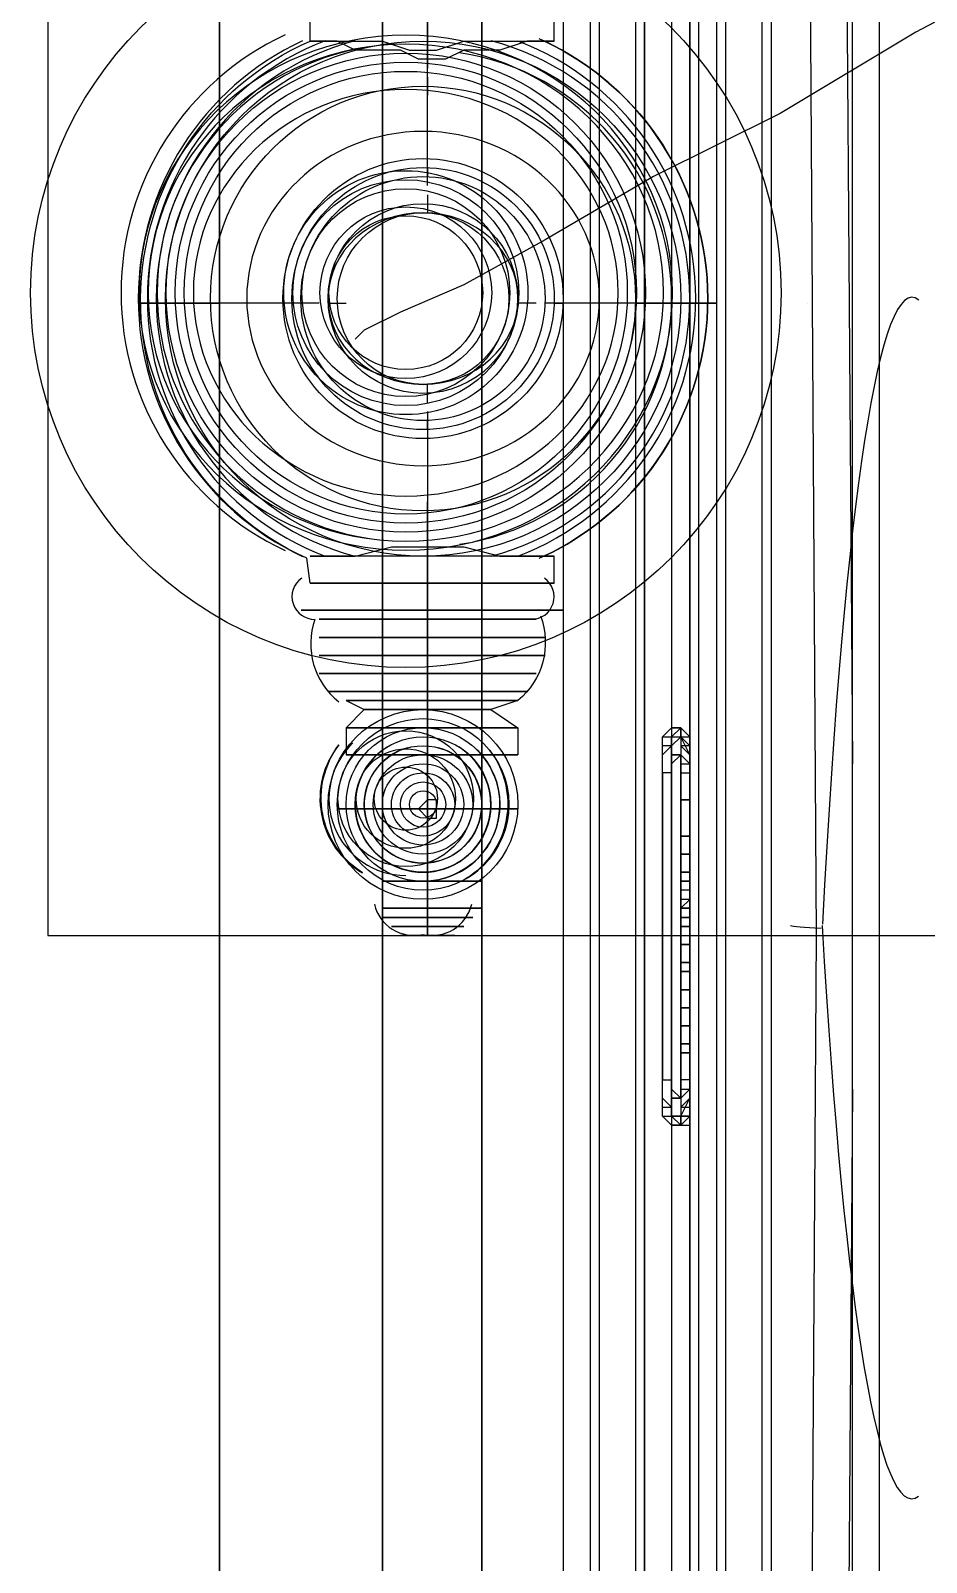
# Model space of a CAD drawing. Header units: millimetres. Extents: x -5841 to 140562, y 1006 to 102310.
# Drawn here: x 97110.8 to 97215.7, y 16276.1 to 16455.5 of the extents above; entities that cross this region are included whole.
import ezdxf

# ---------------------------------------------------------------- set-up
doc = ezdxf.new("R2010")
doc.units = ezdxf.units.MM
doc.header["$LTSCALE"] = 10
for name, color, linetype, true_color in [('PDF18_1-Base-01', 31, 'Continuous', 0xddc16e), ('PDF18_1-Cab_Back-01', 31, 'Continuous', 0xddc16e), ('PDF18_1-Cab_IComp-01', 31, 'Continuous', 0xddc16e)]:
    doc.layers.add(name, color=color, linetype=linetype, true_color=true_color)
doc.layers.add('PDF18_1-EeAa_3D-01', color=7, linetype='Continuous')
doc.layers.add('PDF18_1-Electrical_App-01', color=7, linetype='Continuous')

msp = doc.modelspace()

# ---------------------------------------------------------------- linework, layer by layer
at = {"layer": 'PDF18_1-Base-01', "lineweight": 25}
msp.add_lwpolyline([(97636.72, 16016.18), (97636.72, 16877.65), (97152.01, 16877.65), (97152.01, 16016.18)], close=True, dxfattribs=at)
at = {"layer": 'PDF18_1-Cab_Back-01', "lineweight": 25}
for points in [[(97132.96, 16877.65), (97152.01, 16877.65), (97152.01, 16016.18)], [(97132.96, 16016.18), (97132.96, 16877.65), (97132.96, 16016.18)], [(97152.01, 16016.18), (97152.01, 16877.65), (97132.96, 16877.65), (97152.01, 16877.65), (97132.96, 16877.65), (97152.01, 16877.65), (97152.01, 16016.18)], [(97132.96, 16016.18), (97132.96, 16877.65), (97132.96, 16016.18)], [(97152.01, 16016.18), (97152.01, 16877.65), (97132.96, 16877.65), (97132.96, 16016.18)], [(97132.96, 16016.18), (97132.96, 16877.65), (97132.96, 16016.18)]]:
    msp.add_lwpolyline(points, dxfattribs=at)
at = {"layer": 'PDF18_1-Cab_IComp-01', "lineweight": 25}
for points in [[(97152.01, 16877.65), (97636.72, 16877.65), (97636.72, 16016.18), (97152.01, 16016.18)], [(97152.01, 16016.18), (97636.72, 16016.18), (97636.72, 16877.65), (97152.01, 16877.65), (97152.01, 16016.18), (97636.72, 16016.18)], [(97152.01, 16877.65), (97152.01, 16016.18), (97152.01, 16877.65), (97636.72, 16877.65), (97636.72, 16016.18), (97152.01, 16016.18)], [(97152.01, 16016.18), (97636.72, 16016.18), (97636.72, 16877.65), (97152.01, 16877.65), (97152.01, 16016.18), (97636.72, 16016.18)]]:
    msp.add_lwpolyline(points, close=True, dxfattribs=at)
msp.add_lwpolyline([(97152.01, 16877.65), (97152.01, 16016.18), (97152.01, 16877.65)], dxfattribs=at)
at = {"layer": 'PDF18_1-EeAa_3D-01', "lineweight": 25}
for points in [[(97163.65, 16729.48), (97163.65, 16164.35)], [(97593.33, 16537.93), (97173.18, 16537.93), (97173.18, 16164.35), (97593.33, 16164.35)], [(97185.88, 16178.1), (97188, 16178.1), (97188, 16525.23), (97185.88, 16525.23)], [(97182.7, 16179.16), (97182.7, 16523.11), (97181.65, 16523.11), (97181.65, 16179.16)], [(97196.46, 16183.4), (97196.46, 16518.88), (97189.05, 16518.88), (97188, 16518.88), (97182.7, 16523.11), (97182.7, 16179.16), (97188, 16183.4), (97189.05, 16183.4)], [(97201.75, 16516.76), (97202.81, 16349.55), (97201.75, 16185.51), (97192.23, 16179.16), (97192.23, 16524.17)], [(97189.05, 16183.4), (97189.05, 16518.88), (97188, 16518.88), (97188, 16183.4)], [(97207.05, 16191.86), (97207.05, 16510.41), (97197.52, 16517.82), (97197.52, 16184.45)], [(97129.79, 16423.63), (97131.91, 16423.63), (97132.96, 16423.63), (97131.91, 16423.63), (97125.56, 16423.63), (97123.44, 16423.63), (97125.56, 16423.63)], [(97157.3, 16386.59), (97157.3, 16388.71), (97157.3, 16390.82), (97157.3, 16394), (97157.3, 16396.12), (97157.3, 16397.17), (97157.3, 16399.29), (97157.3, 16400.35), (97157.3, 16398.23), (97157.3, 16395.06), (97157.3, 16390.82), (97157.3, 16388.71)], [(97172.12, 16390.82), (97170, 16390.82), (97164.71, 16390.82), (97157.3, 16390.82), (97149.9, 16390.82), (97145.66, 16390.82), (97143.55, 16390.82), (97145.66, 16390.82), (97149.9, 16390.82), (97157.3, 16390.82), (97164.71, 16390.82), (97170, 16390.82)], [(97142.49, 16387.65), (97144.6, 16387.65), (97149.9, 16387.65), (97157.3, 16387.65), (97164.71, 16387.65), (97171.06, 16387.65), (97173.18, 16387.65), (97171.06, 16387.65), (97164.71, 16387.65), (97157.3, 16387.65), (97149.9, 16387.65), (97144.6, 16387.65)], [(97170, 16386.59), (97168.95, 16386.59), (97163.65, 16386.59), (97157.3, 16386.59), (97150.95, 16386.59), (97146.72, 16386.59), (97144.6, 16386.59), (97146.72, 16386.59), (97150.95, 16386.59), (97157.3, 16386.59), (97163.65, 16386.59), (97168.95, 16386.59)], [(97144.6, 16386.59), (97146.72, 16386.59), (97150.95, 16386.59), (97157.3, 16386.59), (97163.65, 16386.59), (97168.95, 16386.59), (97170, 16386.59), (97168.95, 16386.59), (97163.65, 16386.59), (97157.3, 16386.59), (97150.95, 16386.59), (97146.72, 16386.59)], [(97157.3, 16377.07), (97157.3, 16381.3), (97157.3, 16386.59), (97157.3, 16381.3)], [(97144.6, 16384.47), (97145.66, 16384.47), (97150.95, 16384.47), (97157.3, 16384.47), (97164.71, 16384.47), (97168.95, 16384.47), (97171.06, 16384.47), (97168.95, 16384.47), (97164.71, 16384.47), (97157.3, 16384.47), (97150.95, 16384.47), (97145.66, 16384.47)], [(97144.6, 16382.36), (97145.66, 16382.36), (97150.95, 16382.36), (97157.3, 16382.36), (97164.71, 16382.36), (97168.95, 16382.36), (97171.06, 16382.36), (97168.95, 16382.36), (97164.71, 16382.36), (97157.3, 16382.36), (97150.95, 16382.36), (97145.66, 16382.36)], [(97144.6, 16380.24), (97146.72, 16380.24), (97150.95, 16380.24), (97157.3, 16380.24), (97163.65, 16380.24), (97168.95, 16380.24), (97170, 16380.24), (97168.95, 16380.24), (97163.65, 16380.24), (97157.3, 16380.24), (97150.95, 16380.24), (97146.72, 16380.24)], [(97145.66, 16378.12), (97147.78, 16378.12), (97152.01, 16378.12), (97157.3, 16378.12), (97163.65, 16378.12), (97167.89, 16378.12), (97168.95, 16378.12), (97167.89, 16378.12), (97163.65, 16378.12), (97157.3, 16378.12), (97152.01, 16378.12), (97147.78, 16378.12)], [(97167.89, 16377.07), (97166.83, 16377.07), (97162.6, 16377.07), (97157.3, 16377.07), (97152.01, 16377.07), (97148.84, 16377.07), (97147.78, 16377.07), (97148.84, 16377.07), (97152.01, 16377.07), (97157.3, 16377.07), (97162.6, 16377.07), (97166.83, 16377.07)], [(97164.71, 16376.01), (97162.6, 16376.01), (97157.3, 16376.01), (97152.01, 16376.01), (97149.9, 16376.01), (97152.01, 16376.01), (97157.3, 16376.01), (97162.6, 16376.01)], [(97157.3, 16376.01), (97157.3, 16377.07)], [(97157.3, 16373.89), (97157.3, 16376.01)], [(97167.89, 16373.89), (97165.77, 16373.89), (97162.6, 16373.89), (97157.3, 16373.89), (97153.07, 16373.89), (97148.84, 16373.89), (97147.78, 16373.89), (97148.84, 16373.89), (97153.07, 16373.89), (97157.3, 16373.89), (97162.6, 16373.89), (97165.77, 16373.89)], [(97157.3, 16374.95), (97157.3, 16371.77), (97157.3, 16373.89), (97157.3, 16372.83), (97157.3, 16370.72), (97157.3, 16364.37), (97162.6, 16364.37), (97166.83, 16364.37), (97167.89, 16364.37), (97166.83, 16364.37), (97163.65, 16364.37), (97166.83, 16364.37), (97165.77, 16364.37), (97164.71, 16364.37), (97161.54, 16364.37), (97157.3, 16364.37), (97157.3, 16368.6), (97157.3, 16371.77), (97157.3, 16372.83)], [(97157.3, 16370.72), (97157.3, 16373.89)], [(97185.88, 16368.6), (97184.82, 16368.6), (97184.82, 16370.72), (97184.82, 16372.83), (97185.88, 16373.89), (97186.94, 16373.89), (97185.88, 16373.89), (97185.88, 16372.83), (97185.88, 16370.72), (97185.88, 16368.6), (97185.88, 16370.72), (97185.88, 16371.77), (97186.94, 16372.83), (97188, 16371.77), (97188, 16370.72), (97188, 16368.6), (97188, 16332.62), (97188, 16330.5), (97188, 16328.38), (97186.94, 16328.38), (97185.88, 16328.38), (97185.88, 16330.5), (97185.88, 16332.62)], [(97188, 16368.6), (97188, 16370.72), (97188, 16372.83), (97186.94, 16373.89), (97185.88, 16372.83), (97185.88, 16370.72), (97185.88, 16368.6), (97185.88, 16332.62), (97185.88, 16330.5), (97185.88, 16328.38), (97186.94, 16327.33), (97188, 16328.38), (97188, 16330.5), (97188, 16332.62)], [(97185.88, 16332.62), (97185.88, 16330.5), (97185.88, 16328.38), (97185.88, 16327.33), (97184.82, 16328.38), (97184.82, 16330.5), (97184.82, 16332.62), (97185.88, 16332.62), (97185.88, 16368.6), (97185.88, 16370.72), (97185.88, 16371.77), (97185.88, 16372.83), (97186.94, 16372.83), (97186.94, 16371.77), (97186.94, 16370.72), (97186.94, 16368.6), (97186.94, 16332.62), (97186.94, 16330.5), (97186.94, 16329.44), (97186.94, 16328.38), (97185.88, 16328.38), (97185.88, 16329.44), (97184.82, 16330.5), (97184.82, 16332.62), (97184.82, 16368.6), (97184.82, 16370.72), (97185.88, 16371.77), (97185.88, 16372.83), (97186.94, 16372.83), (97186.94, 16371.77), (97186.94, 16370.72), (97186.94, 16368.6), (97186.94, 16332.62), (97186.94, 16330.5), (97186.94, 16329.44), (97186.94, 16328.38), (97185.88, 16328.38), (97185.88, 16329.44), (97185.88, 16330.5)], [(97167.89, 16370.72), (97165.77, 16370.72), (97162.6, 16370.72), (97157.3, 16370.72), (97153.07, 16370.72), (97148.84, 16370.72), (97147.78, 16370.72), (97148.84, 16370.72), (97153.07, 16370.72), (97157.3, 16370.72), (97162.6, 16370.72), (97165.77, 16370.72)], [(97157.3, 16370.72), (97163.65, 16370.72), (97164.71, 16370.72), (97165.77, 16370.72), (97164.71, 16370.72), (97163.65, 16370.72), (97162.6, 16370.72), (97161.54, 16370.72), (97160.48, 16370.72), (97159.42, 16370.72), (97158.36, 16370.72), (97157.3, 16370.72), (97156.25, 16370.72), (97155.19, 16370.72), (97154.13, 16370.72), (97153.07, 16370.72), (97152.01, 16370.72), (97150.95, 16370.72), (97149.9, 16370.72), (97148.84, 16370.72), (97149.9, 16370.72), (97150.95, 16370.72)], [(97185.88, 16370.72), (97185.88, 16369.66), (97185.88, 16368.6), (97185.88, 16369.66), (97185.88, 16370.72), (97186.94, 16370.72)], [(97188, 16368.6), (97188, 16369.66), (97186.94, 16370.72), (97185.88, 16369.66), (97185.88, 16368.6), (97185.88, 16332.62), (97185.88, 16331.56), (97186.94, 16330.5), (97188, 16331.56), (97188, 16332.62)], [(97186.94, 16368.6), (97186.94, 16369.66), (97186.94, 16370.72), (97186.94, 16369.66)], [(97185.88, 16332.62), (97185.88, 16368.6), (97184.82, 16368.6), (97184.82, 16332.62)], [(97157.3, 16365.42), (97156.25, 16364.37), (97157.3, 16363.31), (97158.36, 16363.31), (97158.36, 16364.37), (97158.36, 16365.42)], [(97186.94, 16361.19), (97186.94, 16365.42), (97188, 16365.42), (97188, 16361.19)], [(97186.94, 16363.31), (97186.94, 16364.37), (97186.94, 16363.31), (97186.94, 16364.37), (97186.94, 16365.42), (97186.94, 16361.19), (97186.94, 16365.42), (97186.94, 16364.37), (97186.94, 16363.31), (97186.94, 16364.37)], [(97146.72, 16364.37), (97147.78, 16364.37), (97149.9, 16364.37)], [(97148.84, 16364.37), (97150.95, 16364.37), (97148.84, 16364.37), (97147.78, 16364.37), (97149.9, 16364.37), (97153.07, 16364.37), (97157.3, 16364.37), (97157.3, 16360.13), (97157.3, 16356.96), (97157.3, 16355.9), (97157.3, 16359.07), (97157.3, 16364.37), (97152.01, 16364.37), (97147.78, 16364.37), (97146.72, 16364.37)], [(97167.89, 16364.37), (97165.77, 16364.37)], [(97188, 16359.07), (97186.94, 16359.07), (97186.94, 16358.02), (97186.94, 16359.07), (97188, 16359.07), (97186.94, 16359.07), (97186.94, 16361.19), (97188, 16361.19)], [(97186.94, 16361.19), (97186.94, 16359.07), (97186.94, 16360.13), (97186.94, 16361.19), (97186.94, 16359.07), (97186.94, 16358.02), (97186.94, 16359.07), (97186.94, 16356.96), (97186.94, 16359.07), (97186.94, 16358.02), (97186.94, 16359.07), (97186.94, 16361.19), (97186.94, 16360.13), (97186.94, 16359.07)], [(97157.3, 16353.78), (97157.3, 16356.96), (97157.3, 16354.84), (97157.3, 16355.9), (97157.3, 16358.02), (97157.3, 16355.9), (97157.3, 16354.84)], [(97157.3, 16355.9), (97156.25, 16355.9), (97155.19, 16355.9), (97154.13, 16355.9), (97153.07, 16355.9), (97152.01, 16355.9), (97153.07, 16355.9), (97154.13, 16355.9), (97155.19, 16355.9), (97156.25, 16355.9), (97157.3, 16355.9), (97158.36, 16355.9), (97159.42, 16355.9), (97160.48, 16355.9), (97161.54, 16355.9), (97162.6, 16355.9), (97163.65, 16355.9), (97162.6, 16355.9), (97161.54, 16355.9), (97160.48, 16355.9), (97159.42, 16355.9), (97158.36, 16355.9)], [(97163.65, 16355.9), (97161.54, 16355.9), (97157.3, 16355.9), (97153.07, 16355.9), (97152.01, 16355.9), (97153.07, 16355.9), (97157.3, 16355.9), (97161.54, 16355.9)], [(97157.3, 16349.55), (97157.3, 16352.73), (97157.3, 16355.9), (97157.3, 16352.73)], [(97186.94, 16354.84), (97186.94, 16353.78), (97186.94, 16352.73), (97186.94, 16351.67), (97186.94, 16352.73), (97186.94, 16353.78)], [(97163.65, 16352.73), (97161.54, 16352.73), (97157.3, 16352.73), (97153.07, 16352.73), (97152.01, 16352.73), (97153.07, 16352.73), (97157.3, 16352.73), (97161.54, 16352.73)], [(97152.01, 16351.67), (97154.13, 16351.67), (97157.3, 16351.67), (97161.54, 16351.67), (97162.6, 16351.67), (97161.54, 16351.67), (97157.3, 16351.67), (97154.13, 16351.67)], [(97153.07, 16350.61), (97154.13, 16350.61), (97157.3, 16350.61), (97160.48, 16350.61), (97161.54, 16350.61), (97160.48, 16350.61), (97157.3, 16350.61), (97154.13, 16350.61)], [(97186.94, 16348.49), (97186.94, 16349.55), (97186.94, 16348.49), (97188, 16348.49), (97186.94, 16348.49), (97186.94, 16350.61), (97188, 16350.61), (97188, 16348.49), (97186.94, 16348.49), (97186.94, 16347.43)], [(97154.13, 16349.55), (97155.19, 16349.55), (97157.3, 16349.55), (97159.42, 16349.55), (97160.48, 16349.55), (97159.42, 16349.55), (97157.3, 16349.55), (97155.19, 16349.55)], [(97156.25, 16349.55), (97157.3, 16349.55), (97158.36, 16349.55), (97159.42, 16349.55), (97158.36, 16349.55), (97157.3, 16349.55)], [(97186.94, 16347.43), (97186.94, 16348.49), (97186.94, 16347.43), (97186.94, 16348.49)], [(97188, 16343.2), (97186.94, 16343.2), (97186.94, 16342.14), (97186.94, 16343.2), (97186.94, 16345.32), (97188, 16345.32)], [(97186.94, 16344.26), (97186.94, 16345.32), (97186.94, 16344.26), (97186.94, 16343.2), (97186.94, 16341.08), (97186.94, 16343.2), (97186.94, 16344.26), (97186.94, 16345.32)], [(97186.94, 16337.91), (97186.94, 16338.97), (97186.94, 16337.91), (97186.94, 16338.97), (97186.94, 16340.03), (97186.94, 16338.97), (97186.94, 16337.91), (97186.94, 16338.97)], [(97185.88, 16332.62), (97185.88, 16331.56), (97185.88, 16330.5), (97185.88, 16331.56)], [(97188, 16332.62), (97186.94, 16332.62), (97186.94, 16330.5), (97186.94, 16328.38), (97186.94, 16327.33), (97186.94, 16328.38), (97188, 16330.5)], [(97186.94, 16330.5), (97186.94, 16331.56), (97186.94, 16332.62), (97186.94, 16331.56)]]:
    msp.add_lwpolyline(points, close=True, dxfattribs=at)
for points in [[(97580.63, 16534.75), (97185.88, 16534.75), (97184.82, 16534.75), (97183.76, 16534.75), (97182.7, 16534.75), (97181.65, 16535.81), (97179.53, 16535.81), (97177.41, 16536.87), (97175.3, 16537.93), (97173.18, 16537.93), (97174.24, 16535.81), (97175.3, 16534.75), (97175.3, 16532.64), (97176.35, 16531.58), (97177.41, 16530.52), (97177.41, 16529.46), (97177.41, 16528.4), (97177.41, 16174.93)], [(97176.35, 16531.58), (97176.35, 16171.75)], [(97177.41, 16528.4), (97181.65, 16525.23), (97181.65, 16178.1), (97177.41, 16174.93)], [(97182.7, 16525.23), (97182.7, 16178.1)], [(97197.52, 16179.16), (97191.17, 16178.1), (97191.17, 16524.17), (97197.52, 16524.17)], [(97188, 16518.88), (97188, 16183.4)], [(97197.52, 16518.88), (97197.52, 16184.45)], [(97205.99, 16514.65), (97207.05, 16369.66)], [(97210.22, 16191.86), (97210.22, 16510.41)], [(97232.44, 16464.91), (97214.45, 16455.38), (97198.58, 16445.86), (97183.76, 16438.45), (97171.06, 16431.04), (97161.54, 16425.75), (97154.13, 16422.57), (97149.9, 16420.46), (97148.84, 16419.4)], [(97157.3, 16450.09), (97157.3, 16447.97), (97157.3, 16449.03), (97157.3, 16451.15), (97157.3, 16452.21), (97157.3, 16457.5), (97157.3, 16453.26), (97157.3, 16451.15)], [(97172.12, 16454.32), (97172.12, 16457.5)], [(97146.72, 16454.32), (97143.55, 16454.32), (97144.6, 16454.32), (97147.78, 16454.32)], [(97143.55, 16454.32), (97143.55, 16454.32)], [(97143.55, 16454.32), (97143.55, 16454.32)], [(97143.55, 16454.32), (97143.55, 16454.32)], [(97143.55, 16454.32), (97143.55, 16454.32)], [(97146.72, 16454.32), (97146.72, 16454.32)], [(97147.78, 16454.32), (97147.78, 16454.32)], [(97157.3, 16437.39), (97157.3, 16438.45), (97157.3, 16439.51), (97157.3, 16438.45), (97157.3, 16442.68), (97157.3, 16449.03), (97157.3, 16452.21), (97157.3, 16454.32)], [(97167.89, 16454.32), (97167.89, 16454.32)], [(97168.95, 16454.32), (97168.95, 16454.32)], [(97172.12, 16454.32), (97172.12, 16454.32)], [(97172.12, 16454.32), (97172.12, 16454.32)], [(97172.12, 16454.32), (97172.12, 16454.32)], [(97172.12, 16454.32), (97172.12, 16454.32)], [(97157.3, 16450.09), (97157.3, 16450.09)], [(97157.3, 16447.97), (97157.3, 16447.97)], [(97128.73, 16441.62), (97128.73, 16441.62)], [(97185.88, 16441.62), (97185.88, 16441.62)], [(97157.3, 16437.39), (97157.3, 16437.39)], [(97157.3, 16437.39), (97157.3, 16437.39)], [(97157.3, 16436.33), (97157.3, 16434.21)], [(97153.07, 16432.1), (97153.07, 16432.1)], [(97165.77, 16428.92), (97165.77, 16428.92)], [(97165.77, 16428.92), (97165.77, 16428.92)], [(97112.86, 16423.63), (97112.86, 16423.63)], [(97123.44, 16423.63), (97123.44, 16423.63)], [(97130.85, 16423.63), (97129.79, 16423.63), (97127.67, 16423.63), (97126.61, 16423.63)], [(97131.91, 16423.63), (97131.91, 16423.63)], [(97144.6, 16423.63), (97143.55, 16423.63), (97142.49, 16423.63), (97139.31, 16423.63), (97131.91, 16423.63)], [(97131.91, 16423.63), (97131.91, 16423.63)], [(97132.96, 16423.63), (97132.96, 16423.63)], [(97143.55, 16423.63), (97143.55, 16423.63)], [(97145.66, 16423.63), (97147.78, 16423.63)], [(97170, 16423.63), (97167.89, 16423.63)], [(97184.82, 16423.63), (97190.11, 16423.63), (97191.17, 16423.63), (97189.05, 16423.63), (97182.7, 16423.63), (97176.35, 16423.63), (97172.12, 16423.63), (97173.18, 16423.63), (97172.12, 16423.63), (97171.06, 16423.63)], [(97171.06, 16423.63), (97171.06, 16423.63)], [(97171.06, 16423.63), (97171.06, 16423.63)], [(97183.76, 16423.63), (97181.65, 16423.63), (97182.7, 16423.63), (97184.82, 16423.63), (97185.88, 16423.63), (97188, 16423.63)], [(97181.65, 16423.63), (97181.65, 16423.63)], [(97183.76, 16423.63), (97183.76, 16423.63)], [(97191.17, 16423.63), (97191.17, 16423.63)], [(97201.75, 16423.63), (97201.75, 16423.63)], [(97148.84, 16419.4), (97148.84, 16419.4)], [(97148.84, 16419.4), (97148.84, 16419.4)], [(97161.54, 16416.22), (97161.54, 16416.22)], [(97157.3, 16411.99), (97157.3, 16414.11)], [(97157.3, 16414.11), (97157.3, 16414.11)], [(97157.3, 16411.99), (97157.3, 16411.99)], [(97157.3, 16410.93), (97157.3, 16408.82), (97157.3, 16409.87), (97157.3, 16408.82), (97157.3, 16405.64), (97157.3, 16398.23)], [(97157.3, 16410.93), (97157.3, 16410.93)], [(97157.3, 16410.93), (97157.3, 16410.93)], [(97157.3, 16410.93), (97157.3, 16410.93)], [(97157.3, 16410.93), (97157.3, 16410.93)], [(97157.3, 16409.87), (97157.3, 16409.87)], [(97128.73, 16405.64), (97128.73, 16405.64)], [(97185.88, 16405.64), (97185.88, 16405.64)], [(97157.3, 16400.35), (97157.3, 16400.35)], [(97157.3, 16400.35), (97157.3, 16400.35)], [(97157.3, 16400.35), (97157.3, 16400.35)], [(97157.3, 16400.35), (97157.3, 16400.35)], [(97157.3, 16398.23), (97157.3, 16398.23)], [(97157.3, 16398.23), (97157.3, 16398.23)], [(97157.3, 16398.23), (97157.3, 16398.23)], [(97157.3, 16397.17), (97157.3, 16397.17)], [(97157.3, 16394), (97157.3, 16397.17)], [(97157.3, 16397.17), (97157.3, 16397.17)], [(97157.3, 16396.12), (97157.3, 16396.12)], [(97157.3, 16396.12), (97157.3, 16396.12)], [(97168.95, 16394), (97172.12, 16394), (97171.06, 16394), (97167.89, 16394), (97163.65, 16394), (97160.48, 16394), (97158.36, 16394), (97157.3, 16394), (97156.25, 16394), (97153.07, 16394), (97148.84, 16394), (97147.78, 16394), (97143.55, 16394), (97146.72, 16394)], [(97143.55, 16394), (97143.55, 16394)], [(97143.55, 16394), (97143.55, 16394)], [(97143.55, 16394), (97143.55, 16394)], [(97146.72, 16394), (97146.72, 16394)], [(97147.78, 16394), (97147.78, 16394)], [(97157.3, 16394), (97157.3, 16394)], [(97167.89, 16394), (97167.89, 16394)], [(97168.95, 16394), (97168.95, 16394)], [(97172.12, 16394), (97172.12, 16394)], [(97172.12, 16394), (97172.12, 16394)], [(97172.12, 16390.82), (97172.12, 16394)], [(97172.12, 16394), (97172.12, 16394)], [(97172.12, 16394), (97172.12, 16394)], [(97157.3, 16390.82), (97157.3, 16390.82)], [(97157.3, 16386.59), (97157.3, 16386.59)], [(97157.3, 16380.24), (97157.3, 16380.24)], [(97157.3, 16380.24), (97157.3, 16380.24)], [(97147.78, 16377.07), (97149.9, 16376.01), (97147.78, 16373.89), (97147.78, 16370.72)], [(97157.3, 16377.07), (97157.3, 16377.07)], [(97157.3, 16376.01), (97157.3, 16376.01)], [(97157.3, 16373.89), (97157.3, 16373.89)], [(97185.88, 16373.89), (97185.88, 16373.89)], [(97186.94, 16372.83), (97186.94, 16371.77), (97188, 16370.72), (97188, 16368.6), (97188, 16332.62), (97188, 16368.6), (97188, 16370.72), (97188, 16372.83), (97186.94, 16373.89), (97185.88, 16373.89), (97185.88, 16372.83), (97185.88, 16370.72), (97185.88, 16368.6), (97185.88, 16332.62), (97185.88, 16330.5), (97185.88, 16329.44), (97185.88, 16328.38)], [(97186.94, 16368.6), (97186.94, 16332.62), (97186.94, 16368.6), (97188, 16368.6), (97188, 16370.72), (97186.94, 16372.83), (97186.94, 16373.89), (97186.94, 16372.83), (97186.94, 16370.72), (97186.94, 16368.6), (97186.94, 16369.66), (97186.94, 16370.72), (97185.88, 16370.72), (97185.88, 16369.66), (97185.88, 16368.6), (97185.88, 16332.62), (97185.88, 16368.6), (97185.88, 16370.72), (97185.88, 16371.77), (97185.88, 16372.83), (97186.94, 16372.83), (97188, 16372.83), (97188, 16371.77), (97186.94, 16371.77)], [(97185.88, 16373.89), (97185.88, 16373.89)], [(97185.88, 16373.89), (97185.88, 16373.89)], [(97186.94, 16373.89), (97186.94, 16373.89)], [(97186.94, 16373.89), (97186.94, 16373.89)], [(97186.94, 16373.89), (97186.94, 16373.89)], [(97186.94, 16373.89), (97186.94, 16373.89)], [(97186.94, 16373.89), (97186.94, 16373.89)], [(97184.82, 16372.83), (97185.88, 16372.83), (97185.88, 16371.77), (97184.82, 16371.77)], [(97185.88, 16372.83), (97185.88, 16372.83)], [(97185.88, 16372.83), (97185.88, 16372.83)], [(97185.88, 16372.83), (97185.88, 16372.83)], [(97186.94, 16372.83), (97186.94, 16372.83)], [(97186.94, 16372.83), (97186.94, 16372.83)], [(97186.94, 16372.83), (97186.94, 16372.83)], [(97186.94, 16372.83), (97186.94, 16372.83)], [(97186.94, 16372.83), (97186.94, 16372.83)], [(97150.95, 16370.72), (97150.95, 16370.72)], [(97157.3, 16370.72), (97157.3, 16370.72)], [(97157.3, 16370.72), (97157.3, 16370.72)], [(97163.65, 16370.72), (97163.65, 16370.72)], [(97185.88, 16371.77), (97185.88, 16371.77)], [(97185.88, 16370.72), (97185.88, 16370.72)], [(97185.88, 16370.72), (97185.88, 16370.72)], [(97185.88, 16370.72), (97185.88, 16370.72)], [(97186.94, 16371.77), (97186.94, 16371.77)], [(97186.94, 16370.72), (97186.94, 16370.72)], [(97186.94, 16370.72), (97186.94, 16370.72)], [(97186.94, 16370.72), (97186.94, 16370.72)], [(97186.94, 16370.72), (97186.94, 16370.72)], [(97186.94, 16370.72), (97186.94, 16370.72)], [(97184.82, 16368.6), (97184.82, 16368.6)], [(97184.82, 16368.6), (97184.82, 16368.6)], [(97185.88, 16369.66), (97185.88, 16369.66)], [(97185.88, 16368.6), (97185.88, 16368.6)], [(97185.88, 16368.6), (97185.88, 16368.6)], [(97185.88, 16368.6), (97185.88, 16368.6)], [(97185.88, 16332.62), (97185.88, 16368.6), (97185.88, 16332.62)], [(97186.94, 16332.62), (97186.94, 16331.56), (97186.94, 16330.5), (97185.88, 16330.5), (97185.88, 16331.56), (97185.88, 16332.62), (97185.88, 16329.44), (97185.88, 16327.33), (97186.94, 16327.33), (97188, 16327.33), (97188, 16329.44), (97188, 16332.62), (97188, 16368.6)], [(97185.88, 16368.6), (97185.88, 16368.6)], [(97185.88, 16368.6), (97185.88, 16368.6)], [(97185.88, 16368.6), (97185.88, 16368.6)], [(97185.88, 16368.6), (97185.88, 16368.6)], [(97185.88, 16368.6), (97185.88, 16368.6)], [(97186.94, 16369.66), (97188, 16369.66)], [(97186.94, 16369.66), (97186.94, 16369.66)], [(97186.94, 16368.6), (97186.94, 16368.6)], [(97186.94, 16368.6), (97186.94, 16368.6)], [(97186.94, 16332.62), (97186.94, 16368.6), (97186.94, 16332.62)], [(97186.94, 16368.6), (97186.94, 16368.6)], [(97186.94, 16368.6), (97186.94, 16368.6)], [(97186.94, 16368.6), (97186.94, 16368.6)], [(97186.94, 16368.6), (97186.94, 16368.6)], [(97186.94, 16368.6), (97186.94, 16368.6)], [(97188, 16368.6), (97188, 16368.6)], [(97188, 16368.6), (97188, 16368.6)], [(97188, 16368.6), (97188, 16368.6)], [(97188, 16368.6), (97188, 16368.6)], [(97186.94, 16355.9), (97186.94, 16365.42), (97186.94, 16355.9)], [(97188, 16365.42), (97186.94, 16365.42), (97186.94, 16364.37), (97186.94, 16365.42)], [(97188, 16365.42), (97186.94, 16365.42), (97188, 16365.42)], [(97186.94, 16365.42), (97186.94, 16365.42)], [(97186.94, 16365.42), (97186.94, 16365.42)], [(97186.94, 16365.42), (97186.94, 16365.42)], [(97186.94, 16365.42), (97186.94, 16365.42)], [(97188, 16355.9), (97188, 16365.42), (97188, 16355.9)], [(97188, 16365.42), (97188, 16365.42)], [(97188, 16365.42), (97188, 16365.42)], [(97157.3, 16364.37), (97157.3, 16364.37)], [(97157.3, 16364.37), (97157.3, 16364.37)], [(97157.3, 16364.37), (97157.3, 16364.37)], [(97157.3, 16364.37), (97157.3, 16364.37)], [(97186.94, 16364.37), (97186.94, 16363.31), (97186.94, 16364.37)], [(97186.94, 16364.37), (97186.94, 16364.37)], [(97186.94, 16364.37), (97186.94, 16364.37)], [(97186.94, 16364.37), (97186.94, 16364.37)], [(97186.94, 16364.37), (97186.94, 16364.37)], [(97186.94, 16364.37), (97186.94, 16364.37)], [(97186.94, 16363.31), (97186.94, 16363.31)], [(97186.94, 16363.31), (97186.94, 16363.31)], [(97186.94, 16363.31), (97186.94, 16363.31)], [(97186.94, 16363.31), (97186.94, 16363.31)], [(97186.94, 16361.19), (97186.94, 16362.25), (97186.94, 16361.19)], [(97186.94, 16362.25), (97186.94, 16361.19), (97186.94, 16362.25)], [(97186.94, 16362.25), (97186.94, 16362.25)], [(97186.94, 16362.25), (97186.94, 16362.25)], [(97188, 16361.19), (97186.94, 16361.19), (97188, 16361.19)], [(97186.94, 16361.19), (97186.94, 16361.19)], [(97186.94, 16361.19), (97186.94, 16361.19)], [(97186.94, 16361.19), (97186.94, 16361.19)], [(97186.94, 16361.19), (97186.94, 16361.19)], [(97186.94, 16361.19), (97186.94, 16361.19)], [(97186.94, 16361.19), (97186.94, 16361.19)], [(97186.94, 16361.19), (97186.94, 16361.19)], [(97186.94, 16361.19), (97186.94, 16361.19)], [(97186.94, 16361.19), (97186.94, 16361.19)], [(97186.94, 16361.19), (97186.94, 16361.19)], [(97186.94, 16361.19), (97186.94, 16361.19)], [(97188, 16361.19), (97188, 16361.19)], [(97188, 16361.19), (97188, 16361.19)], [(97157.3, 16360.13), (97157.3, 16360.13)], [(97186.94, 16360.13), (97186.94, 16360.13)], [(97186.94, 16360.13), (97186.94, 16360.13)], [(97157.3, 16358.02), (97157.3, 16358.02)], [(97186.94, 16356.96), (97188, 16356.96), (97186.94, 16356.96), (97186.94, 16359.07), (97188, 16359.07), (97188, 16356.96)], [(97186.94, 16358.02), (97186.94, 16359.07), (97186.94, 16358.02)], [(97186.94, 16359.07), (97186.94, 16359.07)], [(97186.94, 16359.07), (97186.94, 16359.07)], [(97186.94, 16359.07), (97186.94, 16359.07)], [(97186.94, 16359.07), (97186.94, 16359.07)], [(97186.94, 16359.07), (97186.94, 16359.07)], [(97186.94, 16359.07), (97186.94, 16359.07)], [(97186.94, 16359.07), (97186.94, 16359.07)], [(97186.94, 16359.07), (97186.94, 16359.07)], [(97186.94, 16359.07), (97186.94, 16359.07)], [(97186.94, 16358.02), (97186.94, 16358.02)], [(97186.94, 16358.02), (97186.94, 16358.02)], [(97186.94, 16358.02), (97186.94, 16358.02)], [(97188, 16359.07), (97188, 16359.07)], [(97188, 16359.07), (97188, 16359.07)], [(97152.01, 16355.9), (97152.01, 16352.73)], [(97157.3, 16356.96), (97157.3, 16356.96)], [(97157.3, 16356.96), (97157.3, 16356.96)], [(97157.3, 16355.9), (97157.3, 16355.9)], [(97157.3, 16355.9), (97157.3, 16355.9)], [(97163.65, 16355.9), (97163.65, 16352.73)], [(97186.94, 16356.96), (97186.94, 16356.96)], [(97186.94, 16356.96), (97186.94, 16356.96)], [(97186.94, 16356.96), (97186.94, 16356.96)], [(97186.94, 16356.96), (97186.94, 16356.96)], [(97186.94, 16355.9), (97188, 16355.9), (97186.94, 16355.9)], [(97188, 16355.9), (97186.94, 16355.9), (97188, 16355.9)], [(97186.94, 16355.9), (97186.94, 16355.9)], [(97186.94, 16355.9), (97186.94, 16346.38), (97186.94, 16355.9)], [(97186.94, 16355.9), (97186.94, 16355.9)], [(97186.94, 16355.9), (97186.94, 16355.9)], [(97186.94, 16355.9), (97186.94, 16355.9)], [(97188, 16356.96), (97188, 16356.96)], [(97188, 16355.9), (97188, 16355.9)], [(97188, 16355.9), (97188, 16346.38), (97188, 16355.9)], [(97188, 16355.9), (97188, 16355.9)], [(97188, 16355.9), (97188, 16355.9)], [(97188, 16355.9), (97188, 16355.9)], [(97188, 16353.78), (97188, 16354.84), (97186.94, 16354.84), (97186.94, 16353.78)], [(97188, 16354.84), (97186.94, 16354.84)], [(97186.94, 16354.84), (97186.94, 16354.84)], [(97188, 16354.84), (97188, 16354.84)], [(97157.3, 16353.78), (97157.3, 16353.78)], [(97157.3, 16353.78), (97157.3, 16353.78)], [(97157.3, 16352.73), (97157.3, 16352.73)], [(97188, 16352.73), (97186.94, 16352.73), (97188, 16353.78), (97186.94, 16353.78), (97186.94, 16352.73)], [(97186.94, 16353.78), (97186.94, 16353.78)], [(97186.94, 16353.78), (97186.94, 16353.78)], [(97186.94, 16353.78), (97186.94, 16353.78)], [(97186.94, 16351.67), (97186.94, 16352.73), (97188, 16352.73), (97188, 16351.67)], [(97186.94, 16352.73), (97186.94, 16352.73)], [(97186.94, 16352.73), (97186.94, 16352.73)], [(97186.94, 16352.73), (97186.94, 16352.73)], [(97188, 16353.78), (97188, 16353.78)], [(97188, 16352.73), (97188, 16352.73)], [(97188, 16351.67), (97186.94, 16351.67), (97188, 16351.67)], [(97186.94, 16351.67), (97186.94, 16351.67)], [(97186.94, 16351.67), (97186.94, 16351.67)], [(97186.94, 16351.67), (97186.94, 16351.67)], [(97186.94, 16351.67), (97186.94, 16351.67)], [(97186.94, 16351.67), (97186.94, 16351.67)], [(97188, 16350.61), (97186.94, 16350.61), (97186.94, 16349.55), (97186.94, 16350.61), (97186.94, 16347.43), (97186.94, 16350.61), (97186.94, 16349.55), (97186.94, 16350.61)], [(97186.94, 16350.61), (97186.94, 16350.61)], [(97186.94, 16350.61), (97186.94, 16350.61)], [(97186.94, 16350.61), (97186.94, 16350.61)], [(97186.94, 16350.61), (97186.94, 16350.61)], [(97188, 16351.67), (97188, 16351.67)], [(97188, 16350.61), (97188, 16350.61)], [(97157.3, 16349.55), (97157.3, 16349.55)], [(97157.3, 16349.55), (97157.3, 16349.55)], [(97186.94, 16348.49), (97186.94, 16349.55), (97186.94, 16348.49)], [(97186.94, 16349.55), (97186.94, 16349.55)], [(97186.94, 16349.55), (97186.94, 16349.55)], [(97186.94, 16349.55), (97186.94, 16349.55)], [(97202.81, 16349.55), (97202.81, 16349.55)], [(97205.99, 16349.55), (97205.99, 16349.55)], [(97186.94, 16346.38), (97188, 16346.38), (97186.94, 16346.38), (97186.94, 16348.49), (97188, 16348.49), (97188, 16346.38)], [(97186.94, 16347.43), (97186.94, 16348.49), (97186.94, 16347.43)], [(97186.94, 16348.49), (97186.94, 16348.49)], [(97186.94, 16348.49), (97186.94, 16348.49)], [(97186.94, 16348.49), (97186.94, 16348.49)], [(97186.94, 16348.49), (97186.94, 16348.49)], [(97186.94, 16348.49), (97186.94, 16348.49)], [(97186.94, 16348.49), (97186.94, 16348.49)], [(97186.94, 16347.43), (97186.94, 16346.38), (97186.94, 16347.43)], [(97186.94, 16347.43), (97186.94, 16347.43)], [(97186.94, 16347.43), (97186.94, 16347.43)], [(97186.94, 16347.43), (97186.94, 16347.43)], [(97186.94, 16347.43), (97186.94, 16347.43)], [(97186.94, 16347.43), (97186.94, 16347.43)], [(97188, 16348.49), (97188, 16348.49)], [(97188, 16348.49), (97188, 16348.49)], [(97186.94, 16346.38), (97188, 16346.38), (97186.94, 16346.38)], [(97186.94, 16346.38), (97186.94, 16346.38)], [(97186.94, 16346.38), (97186.94, 16346.38)], [(97186.94, 16346.38), (97186.94, 16346.38)], [(97186.94, 16335.79), (97186.94, 16345.32), (97186.94, 16335.79)], [(97188, 16345.32), (97186.94, 16345.32), (97186.94, 16344.26), (97186.94, 16345.32)], [(97188, 16345.32), (97186.94, 16345.32), (97188, 16345.32)], [(97186.94, 16345.32), (97186.94, 16345.32)], [(97186.94, 16345.32), (97186.94, 16345.32)], [(97186.94, 16345.32), (97186.94, 16345.32)], [(97186.94, 16345.32), (97186.94, 16345.32)], [(97188, 16346.38), (97188, 16346.38)], [(97188, 16346.38), (97188, 16346.38)], [(97188, 16335.79), (97188, 16345.32), (97188, 16335.79)], [(97188, 16345.32), (97188, 16345.32)], [(97188, 16345.32), (97188, 16345.32)], [(97186.94, 16344.26), (97186.94, 16344.26)], [(97186.94, 16344.26), (97186.94, 16344.26)], [(97186.94, 16344.26), (97186.94, 16344.26)], [(97186.94, 16344.26), (97186.94, 16344.26)], [(97186.94, 16344.26), (97186.94, 16344.26)], [(97186.94, 16344.26), (97186.94, 16344.26)], [(97186.94, 16343.2), (97186.94, 16342.14), (97186.94, 16343.2)], [(97186.94, 16342.14), (97186.94, 16343.2), (97186.94, 16342.14)], [(97186.94, 16341.08), (97188, 16341.08), (97186.94, 16341.08), (97186.94, 16343.2), (97188, 16343.2), (97188, 16341.08)], [(97186.94, 16342.14), (97186.94, 16343.2), (97186.94, 16342.14)], [(97188, 16343.2), (97186.94, 16343.2), (97188, 16343.2)], [(97186.94, 16343.2), (97186.94, 16343.2)], [(97186.94, 16343.2), (97186.94, 16343.2)], [(97186.94, 16343.2), (97186.94, 16343.2)], [(97186.94, 16343.2), (97186.94, 16343.2)], [(97186.94, 16343.2), (97186.94, 16343.2)], [(97186.94, 16343.2), (97186.94, 16343.2)], [(97186.94, 16343.2), (97186.94, 16343.2)], [(97188, 16343.2), (97188, 16343.2)], [(97188, 16343.2), (97188, 16343.2)], [(97186.94, 16342.14), (97186.94, 16342.14)], [(97186.94, 16342.14), (97186.94, 16342.14)], [(97186.94, 16341.08), (97186.94, 16341.08)], [(97186.94, 16341.08), (97186.94, 16341.08)], [(97186.94, 16341.08), (97186.94, 16341.08)], [(97186.94, 16341.08), (97186.94, 16341.08)], [(97186.94, 16340.03), (97186.94, 16336.85), (97186.94, 16340.03)], [(97186.94, 16340.03), (97186.94, 16340.03)], [(97186.94, 16340.03), (97186.94, 16340.03)], [(97186.94, 16340.03), (97186.94, 16340.03)], [(97186.94, 16340.03), (97186.94, 16340.03)], [(97188, 16341.08), (97188, 16341.08)], [(97186.94, 16336.85), (97188, 16336.85), (97186.94, 16336.85), (97186.94, 16338.97), (97188, 16338.97), (97188, 16336.85)], [(97188, 16338.97), (97186.94, 16338.97), (97186.94, 16337.91), (97186.94, 16338.97)], [(97186.94, 16338.97), (97186.94, 16338.97)], [(97186.94, 16338.97), (97186.94, 16338.97)], [(97186.94, 16338.97), (97186.94, 16338.97)], [(97186.94, 16338.97), (97186.94, 16338.97)], [(97186.94, 16338.97), (97186.94, 16338.97)], [(97186.94, 16337.91), (97186.94, 16337.91)], [(97186.94, 16337.91), (97186.94, 16337.91)], [(97186.94, 16337.91), (97186.94, 16337.91)], [(97186.94, 16337.91), (97186.94, 16337.91)], [(97186.94, 16337.91), (97186.94, 16337.91)], [(97188, 16338.97), (97188, 16338.97)], [(97186.94, 16336.85), (97186.94, 16336.85)], [(97186.94, 16336.85), (97186.94, 16336.85)], [(97186.94, 16336.85), (97186.94, 16336.85)], [(97188, 16336.85), (97188, 16336.85)], [(97186.94, 16335.79), (97188, 16335.79), (97186.94, 16335.79)], [(97186.94, 16335.79), (97186.94, 16335.79)], [(97188, 16335.79), (97188, 16335.79)], [(97188, 16335.79), (97188, 16335.79)], [(97188, 16335.79), (97188, 16335.79)], [(97184.82, 16332.62), (97184.82, 16332.62)], [(97184.82, 16332.62), (97184.82, 16332.62)], [(97185.88, 16332.62), (97185.88, 16332.62)], [(97185.88, 16332.62), (97185.88, 16332.62)], [(97185.88, 16332.62), (97185.88, 16332.62)], [(97185.88, 16332.62), (97185.88, 16332.62)], [(97185.88, 16332.62), (97185.88, 16332.62)], [(97185.88, 16332.62), (97185.88, 16332.62)], [(97185.88, 16332.62), (97185.88, 16332.62)], [(97185.88, 16332.62), (97185.88, 16332.62)], [(97186.94, 16332.62), (97186.94, 16332.62)], [(97186.94, 16332.62), (97186.94, 16332.62)], [(97188, 16332.62), (97188, 16330.5), (97186.94, 16329.44), (97186.94, 16328.38)], [(97186.94, 16332.62), (97186.94, 16332.62)], [(97186.94, 16332.62), (97186.94, 16332.62)], [(97186.94, 16332.62), (97186.94, 16332.62)], [(97186.94, 16332.62), (97186.94, 16332.62)], [(97186.94, 16332.62), (97186.94, 16332.62)], [(97188, 16332.62), (97188, 16332.62)], [(97188, 16332.62), (97188, 16332.62)], [(97188, 16332.62), (97188, 16332.62)], [(97188, 16332.62), (97188, 16332.62)], [(97185.88, 16331.56), (97185.88, 16331.56)], [(97186.94, 16331.56), (97188, 16331.56)], [(97186.94, 16331.56), (97186.94, 16331.56)], [(97207.05, 16331.56), (97205.99, 16187.63)], [(97184.82, 16329.44), (97185.88, 16329.44)], [(97185.88, 16330.5), (97185.88, 16330.5)], [(97185.88, 16330.5), (97185.88, 16330.5)], [(97185.88, 16330.5), (97186.94, 16330.5), (97185.88, 16330.5)], [(97185.88, 16330.5), (97185.88, 16330.5)], [(97185.88, 16330.5), (97185.88, 16330.5)], [(97186.94, 16330.5), (97186.94, 16330.5)], [(97186.94, 16330.5), (97186.94, 16330.5)], [(97186.94, 16330.5), (97186.94, 16330.5)], [(97186.94, 16330.5), (97186.94, 16330.5)], [(97186.94, 16329.44), (97188, 16329.44)], [(97186.94, 16329.44), (97186.94, 16329.44)], [(97184.82, 16328.38), (97185.88, 16328.38), (97186.94, 16328.38), (97188, 16328.38)], [(97185.88, 16328.38), (97185.88, 16328.38)], [(97185.88, 16328.38), (97185.88, 16328.38)], [(97185.88, 16328.38), (97185.88, 16328.38)], [(97185.88, 16328.38), (97185.88, 16328.38)], [(97185.88, 16327.33), (97185.88, 16327.33)], [(97185.88, 16327.33), (97185.88, 16327.33)], [(97185.88, 16327.33), (97186.94, 16327.33), (97185.88, 16327.33)], [(97185.88, 16327.33), (97185.88, 16327.33)], [(97185.88, 16327.33), (97185.88, 16327.33)], [(97186.94, 16328.38), (97186.94, 16328.38)], [(97186.94, 16328.38), (97186.94, 16328.38)], [(97186.94, 16328.38), (97186.94, 16328.38)], [(97186.94, 16328.38), (97186.94, 16328.38)], [(97186.94, 16328.38), (97186.94, 16328.38)], [(97186.94, 16327.33), (97186.94, 16327.33)], [(97186.94, 16327.33), (97186.94, 16327.33)], [(97186.94, 16327.33), (97186.94, 16327.33)], [(97186.94, 16327.33), (97186.94, 16327.33)]]:
    msp.add_lwpolyline(points, dxfattribs=at)
for points in [[(97143.55, 16390.82), (97143.17, 16393.73, -0.64839), (97143.55, 16454.32), (97143.55, 16457.5)], [(97147.78, 16394), (97144.6, 16394), (97143.55, 16394), (97146.72, 16394), (97148.84, 16394), (97153.07, 16395.06), (97156.25, 16395.06), (97157.3, 16395.06), (97158.36, 16395.06), (97159.42, 16395.06), (97161.54, 16395.06), (97165.77, 16394), (97168.95, 16394), (97172.12, 16394), (97167.89, 16394, 0.690015), (97167.89, 16454.32), (97171.06, 16454.32), (97172.12, 16454.32), (97168.95, 16454.32), (97165.77, 16453.26), (97161.54, 16453.26), (97159.42, 16452.21), (97158.36, 16452.21), (97157.3, 16452.21), (97156.25, 16452.21), (97154.13, 16453.26), (97148.84, 16453.26), (97146.72, 16454.32), (97143.55, 16454.32), (97147.78, 16454.32), (97152.01, 16454.32), (97155.19, 16453.26), (97156.25, 16453.26), (97157.3, 16453.26), (97158.36, 16453.26), (97161.54, 16454.32), (97165.77, 16454.32), (97167.89, 16454.32), (97172.12, 16454.32), (97168.95, 16454.32)], [(97142.57, 16391.41, 0.741086), (97144.12, 16386.58, 0.320094), (97146.91, 16376.93)], [(97170.53, 16386.98, -0.320094), (97167.89, 16377.07), (97164.71, 16376.01), (97167.89, 16373.89), (97167.89, 16370.72)], [(97151.08, 16353.21, 0.414224), (97156.73, 16349.68, 0.414224), (97162.47, 16353.21)]]:
    msp.add_lwpolyline(points, format="xyb", dxfattribs=at)
for points in [[(97170.91, 16393.97, 0.636102), (97170.91, 16454.35, -0.636102)], [(97146.93, 16371.88, 0.458759), (97149.7, 16356.89, -0.438889)], [(97161.84, 16356.21, 0.458685), (97164.61, 16371.2, -0.43879)]]:
    msp.add_lwpolyline(points, format="xyb", close=True, dxfattribs=at)
for centre, radius in [((97154.76, 16424.85), 43.92), ((97154.76, 16424.85), 43.92), ((97156.78, 16424.16), 30.16), ((97154.76, 16424.85), 28.05), ((97154.76, 16424.85), 28.05), ((97154.76, 16424.85), 26.99), ((97154.76, 16424.85), 26.99), ((97154.76, 16424.85), 26.99), ((97154.76, 16424.85), 25.93), ((97154.76, 16424.85), 25.93), ((97154.76, 16424.85), 25.93), ((97156.77, 16424.16), 24.87), ((97156.78, 16424.16), 16.4), ((97154.76, 16424.85), 14.29), ((97156.78, 16424.16), 15.35), ((97156.77, 16424.16), 14.29), ((97154.76, 16424.85), 13.23), ((97154.76, 16424.85), 13.23), ((97154.76, 16424.85), 13.23), ((97154.76, 16424.85), 12.17), ((97154.76, 16424.85), 10.05), ((97156.77, 16424.16), 11.11), ((97154.76, 16424.85), 9), ((97154.76, 16424.85), 9), ((97156.78, 16424.16), 10.05), ((97156.77, 16364.9), 11.11), ((97156.77, 16364.9), 11.11), ((97156.78, 16364.9), 10.05), ((97156.77, 16364.9), 9), ((97154.76, 16365.58), 7.94), ((97154.76, 16365.58), 7.94), ((97156.78, 16364.89), 7.94), ((97156.78, 16364.89), 7.94), ((97154.76, 16365.58), 5.82), ((97156.78, 16364.9), 6.88), ((97156.77, 16364.9), 5.82), ((97154.76, 16365.58), 3.7), ((97156.78, 16364.9), 4.76), ((97156.78, 16364.9), 4.76), ((97156.78, 16364.9), 3.7), ((97156.78, 16364.89), 2.65), ((97156.78, 16364.9), 1.59)]:
    msp.add_circle(centre, radius, dxfattribs=at)
for centre, radius, start, end in [((97154.76, 16424.85), 33.34, 115.0763, 244.9237), ((97156.78, 16424.16), 33.33, 294.082, 65.918), ((97156.78, 16424.16), 33.34, 115.0789, 244.9211), ((97156.78, 16424.16), 32.28, 110.7875, 249.2125), ((97156.77, 16424.16), 31.22, 104.7736, 255.2264), ((97154.76, 16424.85), 29.1, 98.421, 261.579), ((97156.78, 16424.16), 29.1, 278.421, 81.579), ((97156.78, 16424.16), 31.22, 284.7736, 75.2264), ((97169.47, 16389.24), 2.65, 269.1339, 55.3006), ((97154.76, 16365.58), 9, 133.4674, 270), ((97156.78, 16364.89), 7.94, 121.7307, 58.2693), ((97156.77, 16364.9), 7.93, 127.0805, 52.9195), ((97156.77, 16364.9), 6.88, 105.392, 74.608), ((97156.78, 16364.89), 8.99, 269.9962, 46.518)]:
    msp.add_arc(centre, radius, start, end, dxfattribs=at)
for points in [[(97154.76, 16455.01), (97137.52, 16455.01), (97123.54, 16441.5), (97123.54, 16424.85)], [(97185.98, 16424.85), (97185.98, 16441.5), (97172, 16455.01), (97154.76, 16455.01)], [(97154.76, 16453.95), (97138.1, 16453.95), (97124.6, 16440.92), (97124.6, 16424.85)], [(97184.92, 16424.85), (97184.92, 16440.92), (97171.42, 16453.95), (97154.76, 16453.95)], [(97154.76, 16448.66), (97141.03, 16448.66), (97129.89, 16438), (97129.89, 16424.85)], [(97154.76, 16448.66), (97141.03, 16448.66), (97129.89, 16438), (97129.89, 16424.85)], [(97154.76, 16448.66), (97141.03, 16448.66), (97129.89, 16438), (97129.89, 16424.85)], [(97179.63, 16424.85), (97179.63, 16438), (97168.5, 16448.66), (97154.76, 16448.66)], [(97179.63, 16424.85), (97179.63, 16438), (97168.5, 16448.66), (97154.76, 16448.66)], [(97179.63, 16424.85), (97179.63, 16438), (97168.5, 16448.66), (97154.76, 16448.66)], [(97156.78, 16443.74), (97145.38, 16443.74), (97136.14, 16434.97), (97136.14, 16424.16)], [(97177.41, 16424.16), (97177.41, 16434.97), (97168.17, 16443.74), (97156.78, 16443.74)], [(97156.78, 16434.21), (97150.64, 16434.21), (97145.66, 16429.71), (97145.66, 16424.16)], [(97167.89, 16424.16), (97167.89, 16429.71), (97162.91, 16434.21), (97156.78, 16434.21)], [(97214.82, 16423.98), (97210.29, 16427.61), (97206.16, 16400.87), (97203.52, 16350.86)], [(97123.54, 16424.85), (97123.54, 16408.19), (97137.52, 16394.68), (97154.76, 16394.68)], [(97124.6, 16424.85), (97124.6, 16408.77), (97138.1, 16395.74), (97154.76, 16395.74)], [(97129.89, 16424.85), (97129.89, 16411.7), (97141.03, 16401.03), (97154.76, 16401.03)], [(97129.89, 16424.85), (97129.89, 16411.7), (97141.03, 16401.03), (97154.76, 16401.03)], [(97129.89, 16424.85), (97129.89, 16411.7), (97141.03, 16401.03), (97154.76, 16401.03)], [(97136.14, 16424.16), (97136.14, 16413.35), (97145.38, 16404.58), (97156.78, 16404.58)], [(97145.66, 16424.16), (97145.66, 16418.61), (97150.64, 16414.11), (97156.78, 16414.11)], [(97154.76, 16394.68), (97172, 16394.68), (97185.98, 16408.19), (97185.98, 16424.85)], [(97154.76, 16401.03), (97168.5, 16401.03), (97179.63, 16411.7), (97179.63, 16424.85)], [(97154.76, 16401.03), (97168.5, 16401.03), (97179.63, 16411.7), (97179.63, 16424.85)], [(97154.76, 16401.03), (97168.5, 16401.03), (97179.63, 16411.7), (97179.63, 16424.85)], [(97154.76, 16395.74), (97171.42, 16395.74), (97184.92, 16408.77), (97184.92, 16424.85)], [(97156.78, 16404.58), (97168.17, 16404.58), (97177.41, 16413.35), (97177.41, 16424.16)], [(97156.78, 16414.11), (97162.91, 16414.11), (97167.89, 16418.61), (97167.89, 16424.16)], [(97199.8, 16350.72), (97200.08, 16350.61), (97201.33, 16350.51), (97203.39, 16350.42)], [(97203.5, 16350.72), (97206.13, 16305), (97210.26, 16280.55), (97214.79, 16283.86)]]:
    msp.add_open_spline(points, degree=3, dxfattribs=at)
at = {"layer": 'PDF18_1-Electrical_App-01', "lineweight": 25}
for points in [[(97602.85, 16156.94), (97602.85, 16736.89), (97163.65, 16736.89), (97163.65, 16156.94)], [(97367.91, 16349.55), (97367.91, 16544.28), (97112.86, 16544.28), (97112.86, 16349.55)]]:
    msp.add_lwpolyline(points, close=True, dxfattribs=at)

doc.saveas('drawing.dxf')
